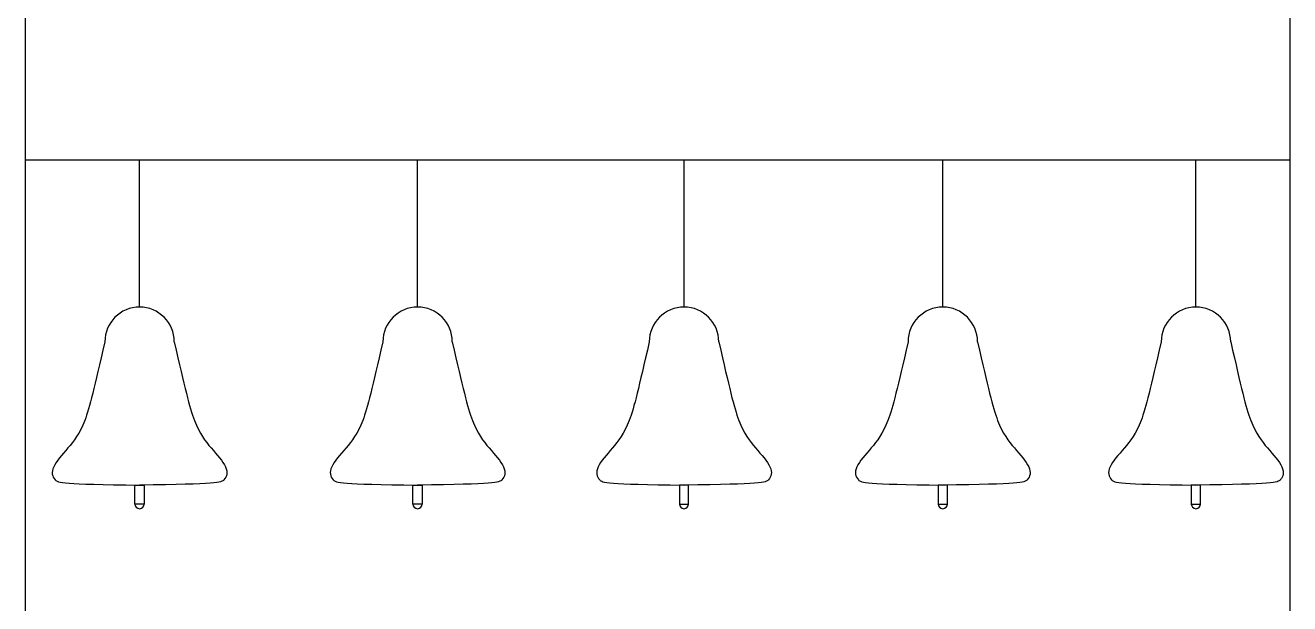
# Model space of a CAD drawing. Header units: millimetres. Extents: x 56222 to 3066687, y -650199 to -121287.
# Drawn here: x 141918.33 to 141927.51, y -185297.47 to -185293.27 of the extents above; entities that cross this region are included whole.
import ezdxf

# ---------------------------------------------------------------- set-up
doc = ezdxf.new("R2010")
doc.units = ezdxf.units.MM
doc.header["$MEASUREMENT"] = 0
doc.layers.add('$TD_AUDIT_GENERATED_(A0BDF17)', color=32, linetype='Continuous', lineweight=30)

msp = doc.modelspace()

# ---------------------------------------------------------------- linework, layer by layer
at = {"layer": '$TD_AUDIT_GENERATED_(A0BDF17)', "linetype": 'Continuous', "lineweight": 25, "ltscale": 2}
for p, q in [((141927.51, -185263.252, 0.5173), (141927.5099, -185301.8425, 0.5173)), ((141918.3259, -185271.9222, 0.5173), (141918.3259, -185301.8425, 0.5173)), ((141918.3259, -185294.2483, 0.5173), (141927.5099, -185294.2483, 0.5173)), ((141919.1559, -185295.3184, 0.5173), (141919.1559, -185294.2483, 0.5173)), ((141921.1753, -185295.3184, 0.5173), (141921.1753, -185294.2483, 0.5173)), ((141923.1106, -185295.3184, 0.5173), (141923.1106, -185294.2483, 0.5173)), ((141924.9901, -185295.3184, 0.5173), (141924.9901, -185294.2483, 0.5173)), ((141926.8288, -185295.3184, 0.5173), (141926.8288, -185294.2483, 0.5173)), ((141919.1223, -185296.6121, 0.5173), (141919.1895, -185296.6121, 0.5173)), ((141919.1223, -185296.7497, 0.5173), (141919.1223, -185296.6121, 0.5173)), ((141919.1895, -185296.6121, 0.5173), (141919.1895, -185296.7497, 0.5173)), ((141921.1417, -185296.6121, 0.5173), (141921.2089, -185296.6121, 0.5173)), ((141921.1417, -185296.7497, 0.5173), (141921.1417, -185296.6121, 0.5173)), ((141921.2089, -185296.6121, 0.5173), (141921.2089, -185296.7497, 0.5173)), ((141923.1442, -185296.6121, 0.5173), (141923.077, -185296.6121, 0.5173)), ((141923.077, -185296.6121, 0.5173), (141923.077, -185296.7497, 0.5173)), ((141923.1442, -185296.7497, 0.5173), (141923.1442, -185296.6121, 0.5173)), ((141925.0237, -185296.6121, 0.5173), (141924.9565, -185296.6121, 0.5173)), ((141924.9565, -185296.6121, 0.5173), (141924.9565, -185296.7497, 0.5173)), ((141925.0237, -185296.7497, 0.5173), (141925.0237, -185296.6121, 0.5173)), ((141926.8624, -185296.6121, 0.5173), (141926.7952, -185296.6121, 0.5173)), ((141926.7952, -185296.6121, 0.5173), (141926.7952, -185296.7497, 0.5173)), ((141926.8624, -185296.7497, 0.5173), (141926.8624, -185296.6121, 0.5173)), ((141919.1895, -185296.7497, 0.5173), (141919.1223, -185296.7497, 0.5173)), ((141921.2089, -185296.7497, 0.5173), (141921.1417, -185296.7497, 0.5173)), ((141923.077, -185296.7497, 0.5173), (141923.1442, -185296.7497, 0.5173)), ((141924.9565, -185296.7497, 0.5173), (141925.0237, -185296.7497, 0.5173)), ((141926.7952, -185296.7497, 0.5173), (141926.8624, -185296.7497, 0.5173))]:
    msp.add_line(p, q, dxfattribs=at)
for centre, radius, start, end in [((141919.1559, -185295.5707, 0.5173), 0.2523, 0, 180), ((141921.1753, -185295.5707, 0.5173), 0.2523, 0, 180), ((141923.1106, -185295.5707, 0.5173), 0.2523, 0, 180), ((141924.9901, -185295.5707, 0.5173), 0.2523, 0, 180), ((141926.8288, -185295.5707, 0.5173), 0.2523, 0, 180), ((141919.1559, -185296.7497, 0.5173), 0.0336, 180, 0), ((141921.1753, -185296.7497, 0.5173), 0.0336, 180, 0), ((141923.1106, -185296.7497, 0.5173), 0.0336, 180, 0), ((141924.9901, -185296.7497, 0.5173), 0.0336, 180, 0), ((141926.8288, -185296.7497, 0.5173), 0.0336, 180, 0)]:
    msp.add_arc(centre, radius, start, end, dxfattribs=at)
for points in [[(141918.9036, -185295.5707, 0.5173), (141918.8271, -185295.9036, 0.5173), (141918.7623, -185296.1869, 0.5173), (141918.6367, -185296.3447, 0.5173), (141918.5071, -185296.4863, 0.5173), (141918.526, -185296.5769, 0.5173), (141918.5896, -185296.6057, 0.5173), (141919.1559, -185296.6121, 0.5173)], [(141919.4083, -185295.5707, 0.5173), (141919.4848, -185295.9036, 0.5173), (141919.5496, -185296.1869, 0.5173), (141919.6752, -185296.3447, 0.5173), (141919.8048, -185296.4863, 0.5173), (141919.7859, -185296.5769, 0.5173), (141919.7222, -185296.6057, 0.5173), (141919.1559, -185296.6121, 0.5173)], [(141920.923, -185295.5707, 0.5173), (141920.8464, -185295.9036, 0.5173), (141920.7816, -185296.1869, 0.5173), (141920.6561, -185296.3447, 0.5173), (141920.5265, -185296.4863, 0.5173), (141920.5454, -185296.5769, 0.5173), (141920.609, -185296.6057, 0.5173), (141921.1753, -185296.6121, 0.5173)], [(141921.4276, -185295.5707, 0.5173), (141921.5042, -185295.9036, 0.5173), (141921.569, -185296.1869, 0.5173), (141921.6945, -185296.3447, 0.5173), (141921.8241, -185296.4863, 0.5173), (141921.8052, -185296.5769, 0.5173), (141921.7416, -185296.6057, 0.5173), (141921.1753, -185296.6121, 0.5173)], [(141922.8583, -185295.5707, 0.5173), (141922.7818, -185295.9036, 0.5173), (141922.717, -185296.1869, 0.5173), (141922.5914, -185296.3447, 0.5173), (141922.4618, -185296.4863, 0.5173), (141922.4807, -185296.5769, 0.5173), (141922.5443, -185296.6057, 0.5173), (141923.1106, -185296.6121, 0.5173)], [(141923.363, -185295.5707, 0.5173), (141923.4395, -185295.9036, 0.5173), (141923.5043, -185296.1869, 0.5173), (141923.6299, -185296.3447, 0.5173), (141923.7595, -185296.4863, 0.5173), (141923.7406, -185296.5769, 0.5173), (141923.6769, -185296.6057, 0.5173), (141923.1106, -185296.6121, 0.5173)], [(141924.7378, -185295.5707, 0.5173), (141924.6612, -185295.9036, 0.5173), (141924.5964, -185296.1869, 0.5173), (141924.4709, -185296.3447, 0.5173), (141924.3413, -185296.4863, 0.5173), (141924.3602, -185296.5769, 0.5173), (141924.4238, -185296.6057, 0.5173), (141924.9901, -185296.6121, 0.5173)], [(141925.2424, -185295.5707, 0.5173), (141925.319, -185295.9036, 0.5173), (141925.3838, -185296.1869, 0.5173), (141925.5093, -185296.3447, 0.5173), (141925.6389, -185296.4863, 0.5173), (141925.62, -185296.5769, 0.5173), (141925.5564, -185296.6057, 0.5173), (141924.9901, -185296.6121, 0.5173)], [(141926.5765, -185295.5707, 0.5173), (141926.5, -185295.9036, 0.5173), (141926.4352, -185296.1869, 0.5173), (141926.3096, -185296.3447, 0.5173), (141926.18, -185296.4863, 0.5173), (141926.1989, -185296.5769, 0.5173), (141926.2625, -185296.6057, 0.5173), (141926.8288, -185296.6121, 0.5173)], [(141927.0812, -185295.5707, 0.5173), (141927.1577, -185295.9036, 0.5173), (141927.2225, -185296.1869, 0.5173), (141927.3481, -185296.3447, 0.5173), (141927.4777, -185296.4863, 0.5173), (141927.4588, -185296.5769, 0.5173), (141927.3951, -185296.6057, 0.5173), (141926.8288, -185296.6121, 0.5173)]]:
    msp.add_open_spline(points, degree=3, knots=[0, 0, 0, 0, 1, 2, 3, 4, 4.801015, 4.801015, 4.801015, 4.801015], dxfattribs=at)

doc.saveas('drawing.dxf')
